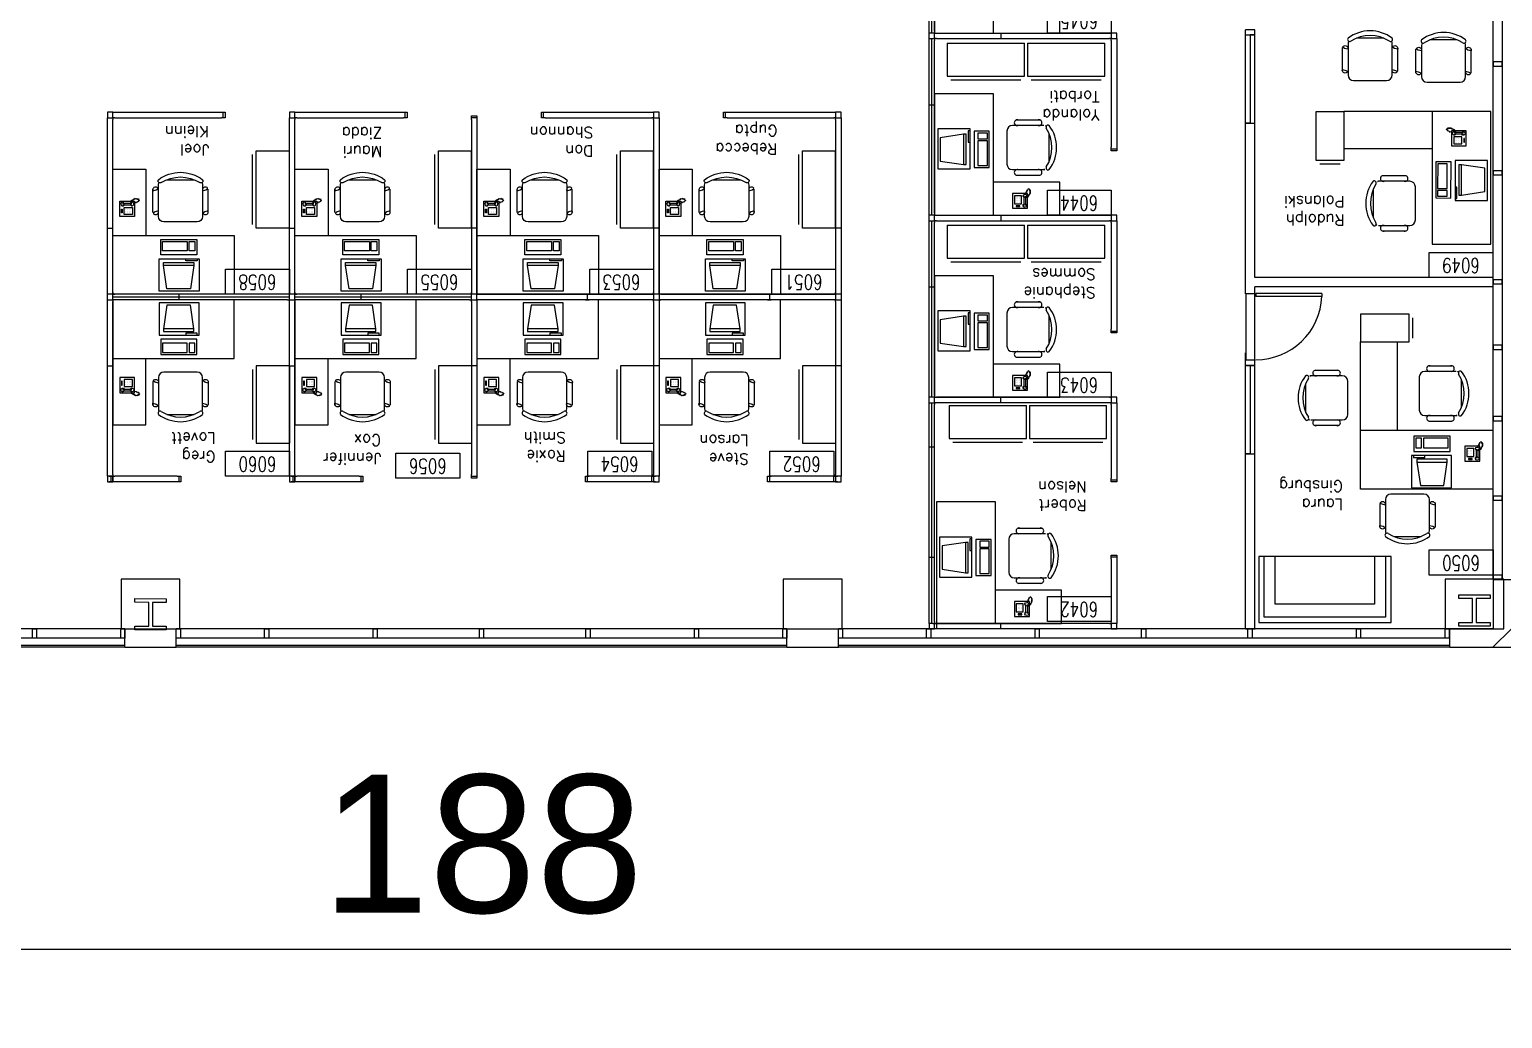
# Model space of a CAD drawing. Header units: millimetres. Extents: x 489553472 to 489553809, y 110504095 to 110504426.
# Drawn here: x 489553631.5 to 489553711.6, y 110504095.3 to 110504149.1 of the extents above; entities that cross this region are included whole.
import ezdxf
from ezdxf.enums import TextEntityAlignment as Align

# ---------------------------------------------------------------- set-up
doc = ezdxf.new("R2010")
doc.units = ezdxf.units.MM
for name, color, linetype in [('CHAIRS', 4, 'Continuous'), ('CPU', 6, 'Continuous'), ('DIM', 3, 'Continuous'), ('E-B-FURR', 6, 'Continuous'), ('E-B-GLAZ', 72, 'Continuous'), ('E-B-MULL', 8, 'Continuous'), ('E-B-SHEL', 2, 'Continuous'), ('E-C-HEAD', 5, 'Continuous'), ('E-F-DOOR', 3, 'Continuous'), ('E-F-TERR', 4, 'Continuous'), ('E-S-COLM', 8, 'Continuous'), ('EMPLOYEE', 1, 'Continuous'), ('FURNITURE', 3, 'Continuous'), ('PANELS_201', 6, 'Continuous'), ('PHONES', 4, 'Continuous'), ('RMNUM', 40, 'Continuous')]:
    doc.layers.add(name, color=color, linetype=linetype)
doc.styles.add('ARCHITXT', font='simplex.shx')
doc.styles.add('ROMANS', font='romans', dxfattribs={"width": 0.75, "height": 8})
doc.styles.get("Standard").update_dxf_attribs({"font": 'arial.ttf'})
doc.dimstyles.new('ISO-25', dxfattribs={"dimscale": 3, "dimtxt": 2.5, "dimasz": 2.5, "dimexe": 1.25, "dimexo": 0.625, "dimtad": 1, "dimdsep": 46, "dimtxsty": 'Standard', "dimcen": 2.5, "dimadec": 0, "dimazin": 0, "dimtfac": 1, "dimtmove": 0, "dimatfit": 3, "dimfxl": 0, "dimarcsym": 0})

# ---------------------------------------------------------------- blocks, each defined once
blk = doc.blocks.new('DR-36')
for p, q in [((0, 36), (0, 0)), ((0, 36), (1.5, 36)), ((1.5, 36), (1.5, 0)), ((0, 0), (1.5, 0))]:
    blk.add_line(p, q)
blk.add_arc((0, 0), 36, 0, 87.61406)
blk = doc.blocks.new('RMNUM')
at = {"layer": 'RMNUM'}
blk.add_lwpolyline([(-16.33354, 6.674702), (18.388073, 6.674702), (18.388073, -6.982766), (-16.33354, -6.982766), (-16.33354, 6.674702)], dxfattribs=at)
at = {"layer": 'RMNUM', "style": 'ROMANS', "width": 0.75}
blk.add_attdef('NUMBER', text='', height=8, dxfattribs=at).set_placement((1.027267, 0.114097), align=Align.MIDDLE_CENTER)
blk = doc.blocks.new('CHAIR7')
for p, q in [((0, 9), (0, -9)), ((20, 12), (3, 12)), ((5.12, 15.04), (17.88, 15.04)), ((23, -7.44), (23, 7.44)), ((3, -12), (20, -12)), ((5.12, -15), (17.88, -15))]:
    blk.add_line(p, q)
for centre, radius, start, end in [((3, 9), 3, 90, 180), ((5.56, 13.54), 1.56, 73.7398, 286.2602), ((17.44, 13.54), 1.56, 253.7398, 106.2602), ((20, 9), 3, 62.41556, 90), ((22.34, 11.12), 1.1, 53.30994, 212.02741), ((4.82, 0), 19.64, 327.57575, 32.42425), ((7, 0), 20, 323.1301, 36.8699), ((3, -9), 3, 180, 270), ((5.56, -13.5), 1.56, 73.7398, 286.2602), ((17.44, -13.5), 1.56, 253.7398, 106.2602), ((20, -9), 3, 270, 297.58444), ((22.34, -11.12), 1.1, 147.97259, 306.69006)]:
    blk.add_arc(centre, radius, start, end)
blk = doc.blocks.new('DESK2')
for p, q in [((33, 0), (-33, 0)), ((-33, 0), (-33, -68)), ((33, -32), (33, 0)), ((-33, -32), (33, -32)), ((-15, -68), (-15, -32)), ((-33, -68), (-15, -68))]:
    blk.add_line(p, q)
blk = doc.blocks.new('RECTANG')
for p, q in [((1, 1), (0, 1)), ((0, 1), (0, 0)), ((1, 0), (1, 1)), ((0, 0), (1, 0))]:
    blk.add_line(p, q)
blk = doc.blocks.new('FNPHONE')
for p, q in [((-9.1, 0.22), (-9.7, 0.02)), ((-8.9, 0.62), (-9.5, 0.42)), ((-8.7, 1.02), (-9.3, 0.82)), ((-8.5, 1.42), (-9.1, 1.22)), ((-8.3, 1.82), (-8.9, 1.62)), ((-7.14, 0.56), (-7.5, -0.58)), ((-7.29, 6.54), (-7.29, 1.54)), ((-6.29, 6.54), (-6.29, 1.54)), ((-3.87, 4.85), (-3.87, 4.85)), ((-3.87, 3.91), (-3.87, 3.91)), ((-3.87, 2.97), (-3.87, 2.97)), ((-3.87, 2.03), (-3.87, 2.03)), ((-2.94, 4.85), (-2.94, 4.85)), ((-2.94, 3.91), (-2.94, 3.91)), ((-2.94, 2.97), (-2.94, 2.97)), ((-2.94, 2.03), (-2.94, 2.03)), ((-2, 4.85), (-2, 4.85)), ((-2, 3.91), (-2, 3.91)), ((-2, 2.97), (-2, 2.97)), ((-2, 2.03), (-2, 2.03)), ((-9.3, -0.18), (-9.9, -0.38)), ((-9.3, -0.58), (-9.9, -0.78)), ((-9.3, -0.98), (-9.9, -1.18)), ((-9.3, -1.38), (-9.9, -1.58)), ((-9.1, -1.78), (-9.7, -1.98)), ((-8.9, -2.18), (-9.5, -2.38)), ((-8.43, -2.46), (-9.03, -2.66)), ((-7.9, -1.98), (-8.5, -2.18)), ((-7.7, -1.58), (-8.3, -1.78)), ((-7.5, -1.18), (-8.1, -1.38)), ((-7.3, -0.78), (-7.9, -0.98))]:
    blk.add_line(p, q)
for centre, start, end in [((-6.79, 6.54), 298.49146, 241.50854), ((-6.79, 1.54), 118.49146, 61.50854)]:
    blk.add_arc(centre, 1.05, start, end)
for p, xscale, yscale, zscale in [((-8.21, 0), 8.20528234483245, 8.104073169521023, 8.20528234483245), ((-4.81, 1.25), 3.75, 4.375, 3.75), ((-4.03, 6.72), 2.03125, 0.46875, 2.03125)]:
    blk.add_blockref('RECTANG', p, dxfattribs=dict(xscale=xscale, yscale=yscale, zscale=zscale))
blk = doc.blocks.new('IBMAT', base_point=(61, 306))
for p, q in [((75, 307), (75, 306)), ((81, 307), (75, 307)), ((81, 306), (81, 307))]:
    blk.add_line(p, q)
at = {"xscale": 21, "yscale": 17, "zscale": 21}
blk.add_blockref('RECTANG', (61, 306), dxfattribs=at)
blk = doc.blocks.new('KEYBOARD', base_point=(60, 294))
for p, xscale, yscale, zscale in [((60, 294), 19, 8, 19), ((61, 295), 13, 5, 13), ((75, 295), 3, 5, 3)]:
    blk.add_blockref('RECTANG', p, dxfattribs=dict(xscale=xscale, yscale=yscale, zscale=zscale))
blk = doc.blocks.new('COMPUTER')
for p, q in [((-6.64, 16.23), (-8.5, 3.5)), ((6.08, 16.23), (-6.64, 16.23)), ((8, 3.5), (6.08, 16.23)), ((-8.5, 3.5), (-8.5, 2.04)), ((8, 3.5), (-8.5, 3.5)), ((-8.5, 2.04), (8, 2.04)), ((8, 2.04), (8, 3.5))]:
    blk.add_line(p, q)
at = {"xscale": 1.033846153846154, "yscale": 1.033846153846154, "zscale": 1.033846153846154}
for name, p in [('IBMAT', (-10.86, 0)), ('KEYBOARD', (-10.05, -10.5))]:
    blk.add_blockref(name, p, dxfattribs=at)
blk = doc.blocks.new('DESK3')
for p, q in [((72, 0), (0, 0)), ((0, 0), (0, -80)), ((72, -32), (72, 0)), ((0, -32), (72, -32)), ((20, -80), (20, -32)), ((0, -80), (20, -80))]:
    blk.add_line(p, q)
blk = doc.blocks.new('FC42X18D')
for p, q in [((-21, 0), (-21, -18)), ((-21, 0), (21, 0)), ((21, -18), (21, 0)), ((-21, -18), (21, -18)), ((-19, -20), (19, -20))]:
    blk.add_line(p, q)
blk = doc.blocks.new('FC15X27A')
for p, q in [((7.53125, 0), (-7.53125, 0)), ((-7.53125, 0), (-7.53125, -26.5)), ((7.53125, -26.5), (7.53125, 0)), ((-7.53125, -26.5), (7.53125, -26.5)), ((-5.53125, -28.5), (5.53125, -28.5))]:
    blk.add_line(p, q)
blk = doc.blocks.new('SOFA2')
for p, q in [((-36, 0), (-36, -36)), ((36, 0), (-36, 0)), ((36, -36), (36, 0)), ((-33, -36), (-33, -3)), ((-33, -3), (33, -3)), ((33, -3), (33, -36)), ((-27, -36), (-27, -10)), ((-27, -10), (27, -10)), ((27, -10), (27, -36)), ((-36, -36), (36, -36))]:
    blk.add_line(p, q)
blk = doc.blocks.new('*D21')
at = {"layer": 'Defpoints', "color": 0, "transparency": 16777216}
for p in [(489553564.549, 110504116.012), (489553747.652, 110504116.008), (489553564.548, 110504099.071)]:
    blk.add_point(p, dxfattribs=at)
at = {"layer": 'DIM', "color": 0, "lineweight": -2, "transparency": 16777216}
for p, q in [((489553564.548, 110504114.137), (489553564.548, 110504095.321)), ((489553747.652, 110504114.133), (489553747.652, 110504095.318)), ((489553740.152, 110504099.068), (489553572.048, 110504099.071))]:
    blk.add_line(p, q, dxfattribs=at)
at = {"layer": 'DIM', "color": 0, "transparency": 16777216}
for points in [[(489553572.048, 110504100.321), (489553572.048, 110504097.821), (489553564.548, 110504099.071)], [(489553740.152, 110504100.318), (489553740.152, 110504097.818), (489553747.652, 110504099.068)]]:
    blk.add_solid(points, dxfattribs=at)
at = {"layer": 'DIM', "color": 0, "transparency": 16777216, "insert": (489553656.1, 110504104.774), "char_height": 7.5, "attachment_point": 5, "rotation": 359.99881}
blk.add_mtext('188', dxfattribs=at)

msp = doc.modelspace()

# ---------------------------------------------------------------- linework, layer by layer
at = {"layer": 'E-B-FURR'}
for p, q in [((489553711.0426948, 110504182.3123077), (489553711.0426948, 110504119.2123077)), ((489553697.596462, 110504134.7310522), (489553697.596462, 110504149.1006051)), ((489553698.096462, 110504149.1006051), (489553697.596462, 110504149.1006051)), ((489553698.096462, 110504135.6162625), (489553698.096462, 110504149.1006051)), ((489553711.0401998, 110504135.6162625), (489553698.096462, 110504135.6162625)), ((489553711.0401998, 110504135.6260401), (489553711.0401998, 110504135.1260401)), ((489553698.096462, 110504134.7310522), (489553697.596462, 110504134.7310522)), ((489553711.0401998, 110504135.1162625), (489553698.096462, 110504135.1162625)), ((489553698.096462, 110504134.7310522), (489553698.096462, 110504135.1162625)), ((489553697.596462, 110504116.5123077), (489553697.596462, 110504131.5162625)), ((489553698.096462, 110504116.5123077), (489553698.096462, 110504131.5162625)), ((489553698.096462, 110504131.1310522), (489553697.596462, 110504131.1310522)), ((489553698.096462, 110504130.8310522), (489553697.596462, 110504130.8310522)), ((489553636.6485221, 110504116.5123077), (489553603.4485221, 110504116.5123077)), ((489553672.6485221, 110504116.5123077), (489553639.4485221, 110504116.5123077)), ((489553708.6485221, 110504116.5123077), (489553675.4485221, 110504116.5123077)), ((489553697.596462, 110504116.5123077), (489553698.1048894, 110504116.5123077))]:
    msp.add_line(p, q, dxfattribs=at)
for points in [[(489553636.4485221, 110504116.5123077), (489553639.6485221, 110504116.5123077), (489553639.6485221, 110504119.2123077), (489553636.4485221, 110504119.2123077)], [(489553672.4485221, 110504116.5123077), (489553675.6485221, 110504116.5123077), (489553675.6485221, 110504119.2123077), (489553672.4485221, 110504119.2123077)], [(489553708.4374142, 110504116.5123077), (489553711.6374142, 110504116.5123077), (489553711.6374142, 110504119.2123077), (489553708.4374142, 110504119.2123077)]]:
    msp.add_lwpolyline(points, close=True, dxfattribs=at)
at = {"layer": 'E-B-GLAZ'}
for p, q in [((489553711.5485221, 110504182.3123077), (489553711.5485221, 110504119.2123077)), ((489553636.6485221, 110504116.0123077), (489553603.4485221, 110504116.0123077)), ((489553636.6485221, 110504115.6123077), (489553603.4485221, 110504115.6123077)), ((489553636.6485221, 110504115.5123077), (489553603.4485221, 110504115.5123077)), ((489553672.6485221, 110504116.0123077), (489553639.4485221, 110504116.0123077)), ((489553672.6485221, 110504115.6123077), (489553639.4485221, 110504115.6123077)), ((489553672.6485221, 110504115.5123077), (489553639.4485221, 110504115.5123077)), ((489553708.6485221, 110504116.0123077), (489553675.4485221, 110504116.0123077)), ((489553708.6485221, 110504115.6123077), (489553675.4485221, 110504115.6123077)), ((489553708.6485221, 110504115.5123077), (489553675.4485221, 110504115.5123077))]:
    msp.add_line(p, q, dxfattribs=at)
for points in [[(489553697.596462, 110504148.8220011), (489553698.096462, 110504148.8220011), (489553697.8325973, 110504148.8220011), (489553697.8325973, 110504144.0220011), (489553697.596462, 110504144.0220011), (489553698.096462, 110504144.0220011)], [(489553697.596462, 110504130.8310522), (489553698.096462, 110504130.8310522), (489553697.8325973, 110504130.8310522), (489553697.8325973, 110504126.0310522), (489553697.596462, 110504126.0310522), (489553698.096462, 110504126.0310522)]]:
    msp.add_lwpolyline(points, dxfattribs=at)
at = {"layer": 'E-B-MULL'}
for points in [[(489553711.5485221, 110504147.3464196), (489553711.0485221, 110504147.3464196), (489553711.0485221, 110504147.1214196), (489553711.5485221, 110504147.1214196)], [(489553711.5485221, 110504141.4255593), (489553711.0485221, 110504141.4255593), (489553711.0485221, 110504141.2005593), (489553711.5485221, 110504141.2005593)], [(489553711.5485221, 110504135.4969812), (489553711.0485221, 110504135.4969812), (489553711.0485221, 110504135.2719812), (489553711.5485221, 110504135.2719812)], [(489553711.5505718, 110504131.9359711), (489553711.0505718, 110504131.9359711), (489553711.0505718, 110504131.7109711), (489553711.5505718, 110504131.7109711)], [(489553711.5505718, 110504128.0582416), (489553711.0505718, 110504128.0582416), (489553711.0505718, 110504127.8332416), (489553711.5505718, 110504127.8332416)], [(489553711.5485221, 110504123.7362391), (489553711.0485221, 110504123.7362391), (489553711.0485221, 110504123.5112391), (489553711.5485221, 110504123.5112391)], [(489553711.5485221, 110504119.4373077), (489553711.0485221, 110504119.4373077), (489553711.0485221, 110504119.2123077), (489553711.5485221, 110504119.2123077)], [(489553631.6235221, 110504116.0123077), (489553631.6235221, 110504116.5123077), (489553631.8485221, 110504116.5123077), (489553631.8485221, 110504116.0123077)], [(489553636.4235221, 110504116.0123077), (489553636.4235221, 110504116.5123077), (489553636.6485221, 110504116.5123077), (489553636.6485221, 110504116.0123077)], [(489553639.4485221, 110504116.0123077), (489553639.4485221, 110504116.5123077), (489553639.6735221, 110504116.5123077), (489553639.6735221, 110504116.0123077)], [(489553644.2485221, 110504116.0123077), (489553644.2485221, 110504116.5123077), (489553644.4735221, 110504116.5123077), (489553644.4735221, 110504116.0123077)], [(489553650.1485221, 110504116.0123077), (489553650.1485221, 110504116.5123077), (489553650.3735221, 110504116.5123077), (489553650.3735221, 110504116.0123077)], [(489553655.9360221, 110504116.0123077), (489553655.9360221, 110504116.5123077), (489553656.1610221, 110504116.5123077), (489553656.1610221, 110504116.0123077)], [(489553661.7235221, 110504116.0123077), (489553661.7235221, 110504116.5123077), (489553661.9485221, 110504116.5123077), (489553661.9485221, 110504116.0123077)], [(489553667.6235221, 110504116.0123077), (489553667.6235221, 110504116.5123077), (489553667.8485221, 110504116.5123077), (489553667.8485221, 110504116.0123077)], [(489553672.4235221, 110504116.0123077), (489553672.4235221, 110504116.5123077), (489553672.6485221, 110504116.5123077), (489553672.6485221, 110504116.0123077)], [(489553675.4485221, 110504116.0123077), (489553675.4485221, 110504116.5123077), (489553675.6735221, 110504116.5123077), (489553675.6735221, 110504116.0123077)], [(489553680.2485221, 110504116.0123077), (489553680.2485221, 110504116.5123077), (489553680.4735221, 110504116.5123077), (489553680.4735221, 110504116.0123077)], [(489553686.1485221, 110504116.0123077), (489553686.1485221, 110504116.5123077), (489553686.3735221, 110504116.5123077), (489553686.3735221, 110504116.0123077)], [(489553691.9360221, 110504116.0123077), (489553691.9360221, 110504116.5123077), (489553692.1610221, 110504116.5123077), (489553692.1610221, 110504116.0123077)], [(489553697.7235221, 110504116.0123077), (489553697.7235221, 110504116.5123077), (489553697.9485221, 110504116.5123077), (489553697.9485221, 110504116.0123077)], [(489553703.6235221, 110504116.0123077), (489553703.6235221, 110504116.5123077), (489553703.8485221, 110504116.5123077), (489553703.8485221, 110504116.0123077)], [(489553708.4367243, 110504116.0123077), (489553708.4367243, 110504116.5123077), (489553708.6617243, 110504116.5123077), (489553708.6617243, 110504116.0123077)]]:
    msp.add_lwpolyline(points, close=True, dxfattribs=at)
at = {"layer": 'E-B-SHEL'}
for p, q in [((489553711.0485221, 110504119.2018414), (489553712.0485221, 110504119.2018414)), ((489553711.0485221, 110504119.2018414), (489553711.0485221, 110504116.5162977)), ((489553636.6485221, 110504115.5123077), (489553636.6485221, 110504116.5123077)), ((489553636.6485221, 110504116.5123077), (489553639.4485221, 110504116.5123077)), ((489553639.4485221, 110504115.5123077), (489553639.4485221, 110504116.5123077)), ((489553672.6485221, 110504115.5123077), (489553672.6485221, 110504116.5123077)), ((489553672.6485221, 110504116.5123077), (489553675.4485221, 110504116.5123077)), ((489553675.4485221, 110504115.5123077), (489553675.4485221, 110504116.5123077)), ((489553711.0485221, 110504116.5162977), (489553708.4319417, 110504116.5162977)), ((489553708.6485221, 110504116.5123077), (489553711.4485221, 110504116.5123077)), ((489553708.6485221, 110504116.5113059), (489553711.4117196, 110504116.5113059)), ((489553708.6785743, 110504116.5162977), (489553708.6785743, 110504115.5162977)), ((489553711.0445321, 110504115.5123077), (489553712.0485221, 110504116.5162977)), ((489553636.6485221, 110504115.5123077), (489553639.4485221, 110504115.5123077)), ((489553672.6485221, 110504115.5123077), (489553675.4485221, 110504115.5123077)), ((489553708.6815723, 110504115.5123077), (489553711.0796849, 110504115.5123077))]:
    msp.add_line(p, q, dxfattribs=at)
at = {"layer": 'E-C-HEAD'}
for p, q in [((489553697.6004731, 110504134.7717206), (489553697.6004731, 110504131.1717206)), ((489553698.1004731, 110504131.1717206), (489553698.1004731, 110504134.7717206)), ((489553711.5526149, 110504131.6711992), (489553711.5526149, 110504128.0711992))]:
    msp.add_line(p, q, dxfattribs=at)
at = {"layer": 'E-F-TERR'}
msp.add_line((489553711.0445321, 110504115.5123077), (489553733.5974805, 110504115.5123077), dxfattribs=at)
at = {"layer": 'E-S-COLM'}
for points in [[(489553638.8974138, 110504116.6525821), (489553638.8971202, 110504116.4525823), (489553637.197122, 110504116.4550782), (489553637.1974157, 110504116.655078), (489553637.9474149, 110504116.6539769), (489553637.9493235, 110504117.9539755), (489553637.1993243, 110504117.9550766), (489553637.1996179, 110504118.1550764), (489553638.8996161, 110504118.1525805), (489553638.8993224, 110504117.9525807), (489553638.1493233, 110504117.9536818), (489553638.1474147, 110504116.6536832)], [(489553710.8874133, 110504116.8623077), (489553710.8874133, 110504116.6623077), (489553709.1874133, 110504116.6623077), (489553709.1874133, 110504116.8623077), (489553709.9374133, 110504116.8623077), (489553709.9374133, 110504118.1623077), (489553709.1874133, 110504118.1623077), (489553709.1874133, 110504118.3623077), (489553710.8874133, 110504118.3623077), (489553710.8874133, 110504118.1623077), (489553710.1374133, 110504118.1623077), (489553710.1374133, 110504116.8623077)]]:
    msp.add_lwpolyline(points, close=True, dxfattribs=at)
at = {"layer": 'PANELS_201', "linetype": 'Continuous'}
for p, q in [((489553655.8983722, 110504134.7112837), (489553661.6983722, 110504134.7112837)), ((489553661.8983722, 110504134.7112837), (489553665.2983722, 110504134.7112837)), ((489553665.7983722, 110504134.7112837), (489553671.5983722, 110504134.7112837)), ((489553671.7983722, 110504134.7112837), (489553675.1983722, 110504134.7112837)), ((489553661.6983722, 110504134.4112837), (489553655.8983722, 110504134.4112837)), ((489553665.2983722, 110504134.4112837), (489553661.8983722, 110504134.4112837)), ((489553671.5983722, 110504134.4112837), (489553665.7983722, 110504134.4112837)), ((489553675.1983722, 110504134.4112837), (489553671.7983722, 110504134.4112837)), ((489553635.8983722, 110504124.5112837), (489553635.8983722, 110504124.8112837)), ((489553645.7983722, 110504124.5112837), (489553645.7983722, 110504124.8112837)), ((489553665.3983722, 110504124.8112837), (489553665.3983722, 110504124.5112837)), ((489553675.2983722, 110504124.8112837), (489553675.2983722, 110504124.5112837)), ((489553680.6848923, 110504116.5123077), (489553680.6848923, 110504116.8123077)), ((489553684.3848921, 110504116.8123077), (489553684.1848921, 110504116.8123077)), ((489553684.3848921, 110504116.5123077), (489553684.1848921, 110504116.5123077)), ((489553684.2848921, 110504116.5123077), (489553684.2848921, 110504116.8123077))]:
    msp.add_line(p, q, dxfattribs=at)
for points in [[(489553680.3849698, 110504149.0124398), (489553680.3849698, 110504154.8124398)], [(489553680.5349698, 110504148.9124398), (489553680.5349698, 110504154.9124398)], [(489553680.6849698, 110504149.0124398), (489553680.6849698, 110504154.8124398)], [(489553680.6849698, 110504149.0124398), (489553680.6849698, 110504148.9124398), (489553680.3849698, 110504148.9124398), (489553680.3849698, 110504149.0124398)], [(489553680.3849698, 110504148.6124398), (489553680.3849698, 110504148.9124398)], [(489553680.3849698, 110504148.5124398), (489553680.3849698, 110504148.6124398), (489553680.6849698, 110504148.6124398), (489553680.6849698, 110504148.5124398)], [(489553680.3849698, 110504145.1124398), (489553680.3849698, 110504148.5124398)], [(489553680.5349698, 110504145.0124398), (489553680.5349698, 110504148.6124398)], [(489553680.7849698, 110504148.6124398), (489553680.6849698, 110504148.6124398), (489553680.6849698, 110504148.9124398), (489553680.7849698, 110504148.9124398)], [(489553680.6849698, 110504145.1124398), (489553680.6849698, 110504148.5124398)], [(489553680.7849698, 110504148.9124398), (489553684.1849698, 110504148.9124398)], [(489553680.7849698, 110504148.6124398), (489553684.1849698, 110504148.6124398)], [(489553684.1849698, 110504148.9124398), (489553684.3849698, 110504148.9124398)], [(489553684.1849698, 110504148.6124398), (489553684.3849698, 110504148.6124398)], [(489553684.2849698, 110504148.9124398), (489553684.2849698, 110504148.6124398)], [(489553684.3849698, 110504148.9124398), (489553690.1849698, 110504148.9124398)], [(489553684.3849698, 110504148.6124398), (489553690.1849698, 110504148.6124398)], [(489553690.1849698, 110504148.9124398), (489553690.2849698, 110504148.9124398), (489553690.2849698, 110504148.6124398), (489553690.1849698, 110504148.6124398)], [(489553690.5849698, 110504148.6124398), (489553690.5849698, 110504148.9124398), (489553690.2849698, 110504148.9124398)], [(489553690.2849698, 110504148.5124398), (489553690.2849698, 110504148.6124398), (489553690.5849698, 110504148.6124398), (489553690.5849698, 110504148.5124398)], [(489553690.2849698, 110504148.5124398), (489553690.2849698, 110504142.7124398)], [(489553690.5849698, 110504148.5124398), (489553690.5849698, 110504142.7124398)], [(489553680.3849698, 110504144.9124398), (489553680.3849698, 110504145.1124398)], [(489553680.3849698, 110504145.0124398), (489553680.6849698, 110504145.0124398)], [(489553680.5349698, 110504139.0124398), (489553680.5349698, 110504145.0124398)], [(489553680.6849698, 110504144.9124398), (489553680.6849698, 110504145.1124398)], [(489553635.9983722, 110504144.6112837), (489553635.6983722, 110504144.6112837), (489553635.6983722, 110504144.3112837)], [(489553635.6983722, 110504144.2112837), (489553635.6983722, 110504144.3112837), (489553635.9983722, 110504144.3112837), (489553635.9983722, 110504144.2112837)], [(489553635.6983722, 110504138.4112837), (489553635.6983722, 110504144.2112837)], [(489553636.0983722, 110504144.3112837), (489553635.9983722, 110504144.3112837), (489553635.9983722, 110504144.6112837), (489553636.0983722, 110504144.6112837)], [(489553635.9983722, 110504138.4112837), (489553635.9983722, 110504144.2112837)], [(489553636.0983722, 110504144.6112837), (489553641.8983722, 110504144.6112837)], [(489553636.0983722, 110504144.3112837), (489553641.8983722, 110504144.3112837)], [(489553641.8983722, 110504144.6112837), (489553641.9983722, 110504144.6112837), (489553642.0983722, 110504144.6112837), (489553642.0983722, 110504144.3112837), (489553641.8983722, 110504144.3112837)], [(489553641.9983722, 110504144.3112837), (489553641.9983722, 110504144.6112837)], [(489553645.8983722, 110504144.6112837), (489553645.5983722, 110504144.6112837), (489553645.5983722, 110504144.3112837)], [(489553645.5983722, 110504144.2112837), (489553645.5983722, 110504144.3112837), (489553645.8983722, 110504144.3112837), (489553645.8983722, 110504144.2112837)], [(489553645.5983722, 110504138.4112837), (489553645.5983722, 110504144.2112837)], [(489553645.9983722, 110504144.3112837), (489553645.8983722, 110504144.3112837), (489553645.8983722, 110504144.6112837), (489553645.9983722, 110504144.6112837)], [(489553645.8983722, 110504138.4112837), (489553645.8983722, 110504144.2112837)], [(489553645.9983722, 110504144.6112837), (489553651.7983722, 110504144.6112837)], [(489553645.9983722, 110504144.3112837), (489553651.7983722, 110504144.3112837)], [(489553651.7983722, 110504144.6112837), (489553651.8983722, 110504144.6112837), (489553651.9983722, 110504144.6112837), (489553651.9983722, 110504144.3112837), (489553651.7983722, 110504144.3112837)], [(489553651.8983722, 110504144.3112837), (489553651.8983722, 110504144.6112837)], [(489553655.4983722, 110504144.2112837), (489553655.4983722, 110504144.3112837), (489553655.4983722, 110504144.4112837), (489553655.7983722, 110504144.4112837), (489553655.7983722, 110504144.2112837)], [(489553655.7983722, 110504144.3112837), (489553655.4983722, 110504144.3112837)], [(489553655.4983722, 110504144.2112837), (489553655.4983722, 110504138.4112837)], [(489553655.7983722, 110504144.2112837), (489553655.7983722, 110504138.4112837)], [(489553659.4983722, 110504144.3112837), (489553659.3983722, 110504144.3112837), (489553659.2983722, 110504144.3112837), (489553659.2983722, 110504144.6112837), (489553659.4983722, 110504144.6112837)], [(489553659.3983722, 110504144.6112837), (489553659.3983722, 110504144.3112837)], [(489553659.4983722, 110504144.6112837), (489553665.2983722, 110504144.6112837)], [(489553659.4983722, 110504144.3112837), (489553665.2983722, 110504144.3112837)], [(489553665.2983722, 110504144.6112837), (489553665.3983722, 110504144.6112837), (489553665.3983722, 110504144.3112837), (489553665.2983722, 110504144.3112837)], [(489553665.6983722, 110504144.3112837), (489553665.6983722, 110504144.6112837), (489553665.3983722, 110504144.6112837)], [(489553665.3983722, 110504144.2112837), (489553665.3983722, 110504144.3112837), (489553665.6983722, 110504144.3112837), (489553665.6983722, 110504144.2112837)], [(489553665.3983722, 110504144.2112837), (489553665.3983722, 110504138.4112837)], [(489553665.6983722, 110504144.2112837), (489553665.6983722, 110504138.4112837)], [(489553669.3983722, 110504144.3112837), (489553669.2983722, 110504144.3112837), (489553669.1983722, 110504144.3112837), (489553669.1983722, 110504144.6112837), (489553669.3983722, 110504144.6112837)], [(489553669.2983722, 110504144.6112837), (489553669.2983722, 110504144.3112837)], [(489553669.3983722, 110504144.6112837), (489553675.1983722, 110504144.6112837)], [(489553669.3983722, 110504144.3112837), (489553675.1983722, 110504144.3112837)], [(489553675.1983722, 110504144.6112837), (489553675.2983722, 110504144.6112837), (489553675.2983722, 110504144.3112837), (489553675.1983722, 110504144.3112837)], [(489553675.5983722, 110504144.3112837), (489553675.5983722, 110504144.6112837), (489553675.2983722, 110504144.6112837)], [(489553675.2983722, 110504144.2112837), (489553675.2983722, 110504144.3112837), (489553675.5983722, 110504144.3112837), (489553675.5983722, 110504144.2112837)], [(489553675.2983722, 110504144.2112837), (489553675.2983722, 110504138.4112837)], [(489553675.5983722, 110504144.2112837), (489553675.5983722, 110504138.4112837)], [(489553680.3849698, 110504139.1124398), (489553680.3849698, 110504144.9124398)], [(489553680.6849698, 110504139.1124398), (489553680.6849698, 110504144.9124398)], [(489553690.5849698, 110504142.7124398), (489553690.5849698, 110504142.6124398), (489553690.5849698, 110504142.5124398), (489553690.2849698, 110504142.5124398), (489553690.2849698, 110504142.7124398)], [(489553690.2849698, 110504142.6124398), (489553690.5849698, 110504142.6124398)], [(489553680.6849698, 110504139.1124398), (489553680.6849698, 110504139.0124398), (489553680.3849698, 110504139.0124398), (489553680.3849698, 110504139.1124398)], [(489553680.3849698, 110504138.7124398), (489553680.3849698, 110504139.0124398)], [(489553680.3849698, 110504138.6124398), (489553680.3849698, 110504138.7124398), (489553680.6849698, 110504138.7124398), (489553680.6849698, 110504138.6124398)], [(489553680.3849698, 110504135.2124398), (489553680.3849698, 110504138.6124398)], [(489553680.5349698, 110504135.1124398), (489553680.5349698, 110504138.7124398)], [(489553680.7849698, 110504138.7124398), (489553680.6849698, 110504138.7124398), (489553680.6849698, 110504139.0124398), (489553680.7849698, 110504139.0124398)], [(489553680.6849698, 110504135.2124398), (489553680.6849698, 110504138.6124398)], [(489553680.7849698, 110504139.0124398), (489553684.1849698, 110504139.0124398)], [(489553680.7849698, 110504138.7124398), (489553684.1849698, 110504138.7124398)], [(489553684.1849698, 110504139.0124398), (489553684.3849698, 110504139.0124398)], [(489553684.1849698, 110504138.7124398), (489553684.3849698, 110504138.7124398)], [(489553684.2849698, 110504139.0124398), (489553684.2849698, 110504138.7124398)], [(489553684.3849698, 110504139.0124398), (489553690.1849698, 110504139.0124398)], [(489553684.3849698, 110504138.7124398), (489553690.1849698, 110504138.7124398)], [(489553690.1849698, 110504139.0124398), (489553690.2849698, 110504139.0124398), (489553690.2849698, 110504138.7124398), (489553690.1849698, 110504138.7124398)], [(489553690.5849698, 110504138.7124398), (489553690.5849698, 110504139.0124398), (489553690.2849698, 110504139.0124398)], [(489553690.2849698, 110504138.6124398), (489553690.2849698, 110504138.7124398), (489553690.5849698, 110504138.7124398), (489553690.5849698, 110504138.6124398)], [(489553690.2849698, 110504138.6124398), (489553690.2849698, 110504132.8124398)], [(489553690.5849698, 110504138.6124398), (489553690.5849698, 110504132.8124398)], [(489553635.6983722, 110504138.2112837), (489553635.6983722, 110504138.4112837)], [(489553635.6983722, 110504138.3112837), (489553635.9983722, 110504138.3112837)], [(489553635.6983722, 110504134.8112837), (489553635.6983722, 110504138.2112837)], [(489553635.9983722, 110504138.2112837), (489553635.9983722, 110504138.4112837)], [(489553635.9983722, 110504134.8112837), (489553635.9983722, 110504138.2112837)], [(489553645.5983722, 110504138.2112837), (489553645.5983722, 110504138.4112837)], [(489553645.5983722, 110504138.3112837), (489553645.8983722, 110504138.3112837)], [(489553645.5983722, 110504134.8112837), (489553645.5983722, 110504138.2112837)], [(489553645.8983722, 110504138.2112837), (489553645.8983722, 110504138.4112837)], [(489553645.8983722, 110504134.8112837), (489553645.8983722, 110504138.2112837)], [(489553655.4983722, 110504138.4112837), (489553655.4983722, 110504138.2112837)], [(489553655.7983722, 110504138.3112837), (489553655.4983722, 110504138.3112837)], [(489553655.4983722, 110504138.2112837), (489553655.4983722, 110504134.8112837)], [(489553655.7983722, 110504138.4112837), (489553655.7983722, 110504138.2112837)], [(489553655.7983722, 110504138.2112837), (489553655.7983722, 110504134.8112837)], [(489553665.3983722, 110504138.4112837), (489553665.3983722, 110504138.2112837)], [(489553665.6983722, 110504138.3112837), (489553665.3983722, 110504138.3112837)], [(489553665.3983722, 110504138.2112837), (489553665.3983722, 110504134.8112837)], [(489553665.6983722, 110504138.4112837), (489553665.6983722, 110504138.2112837)], [(489553665.6983722, 110504138.2112837), (489553665.6983722, 110504134.8112837)], [(489553675.2983722, 110504138.4112837), (489553675.2983722, 110504138.2112837)], [(489553675.5983722, 110504138.3112837), (489553675.2983722, 110504138.3112837)], [(489553675.2983722, 110504138.2112837), (489553675.2983722, 110504134.8112837)], [(489553675.5983722, 110504138.4112837), (489553675.5983722, 110504138.2112837)], [(489553675.5983722, 110504138.2112837), (489553675.5983722, 110504134.8112837)], [(489553635.9983722, 110504134.8112837), (489553635.9983722, 110504134.7112837), (489553635.6983722, 110504134.7112837), (489553635.6983722, 110504134.8112837)], [(489553635.6983722, 110504134.4112837), (489553635.6983722, 110504134.7112837)], [(489553636.0983722, 110504134.4112837), (489553635.9983722, 110504134.4112837), (489553635.9983722, 110504134.7112837), (489553636.0983722, 110504134.7112837)], [(489553639.4983722, 110504134.7112837), (489553636.0983722, 110504134.7112837)], [(489553639.6983722, 110504134.7112837), (489553639.4983722, 110504134.7112837)], [(489553639.5983722, 110504134.4112837), (489553639.5983722, 110504134.7112837)], [(489553645.4983722, 110504134.7112837), (489553639.6983722, 110504134.7112837)], [(489553645.4983722, 110504134.4112837), (489553645.5983722, 110504134.4112837), (489553645.5983722, 110504134.7112837), (489553645.4983722, 110504134.7112837)], [(489553645.8983722, 110504134.8112837), (489553645.8983722, 110504134.7112837), (489553645.5983722, 110504134.7112837), (489553645.5983722, 110504134.8112837)], [(489553645.9983722, 110504134.4112837), (489553645.8983722, 110504134.4112837), (489553645.8983722, 110504134.7112837), (489553645.9983722, 110504134.7112837)], [(489553649.3983722, 110504134.7112837), (489553645.9983722, 110504134.7112837)], [(489553649.5983722, 110504134.7112837), (489553649.3983722, 110504134.7112837)], [(489553649.4983722, 110504134.4112837), (489553649.4983722, 110504134.7112837)], [(489553655.3983722, 110504134.7112837), (489553649.5983722, 110504134.7112837)], [(489553655.3983722, 110504134.4112837), (489553655.4983722, 110504134.4112837), (489553655.4983722, 110504134.7112837), (489553655.3983722, 110504134.7112837)], [(489553655.7983722, 110504134.8112837), (489553655.7983722, 110504134.7112837), (489553655.4983722, 110504134.7112837), (489553655.4983722, 110504134.8112837)], [(489553655.8983722, 110504134.4112837), (489553655.7983722, 110504134.4112837), (489553655.7983722, 110504134.7112837), (489553655.8983722, 110504134.7112837)], [(489553661.6983722, 110504134.7112837), (489553661.8983722, 110504134.7112837)], [(489553661.7983722, 110504134.7112837), (489553661.7983722, 110504134.4112837)], [(489553665.2983722, 110504134.7112837), (489553665.3983722, 110504134.7112837), (489553665.3983722, 110504134.4112837), (489553665.2983722, 110504134.4112837)], [(489553665.6983722, 110504134.8112837), (489553665.6983722, 110504134.7112837), (489553665.3983722, 110504134.7112837), (489553665.3983722, 110504134.8112837)], [(489553665.7983722, 110504134.7112837), (489553665.6983722, 110504134.7112837), (489553665.6983722, 110504134.4112837), (489553665.7983722, 110504134.4112837)], [(489553671.5983722, 110504134.7112837), (489553671.7983722, 110504134.7112837)], [(489553671.6983722, 110504134.7112837), (489553671.6983722, 110504134.4112837)], [(489553675.1983722, 110504134.7112837), (489553675.2983722, 110504134.7112837), (489553675.2983722, 110504134.4112837), (489553675.1983722, 110504134.4112837)], [(489553675.5983722, 110504134.8112837), (489553675.5983722, 110504134.7112837), (489553675.2983722, 110504134.7112837), (489553675.2983722, 110504134.8112837)], [(489553675.5983722, 110504134.7112837), (489553675.5983722, 110504134.4112837)], [(489553680.3849698, 110504135.0124398), (489553680.3849698, 110504135.2124398)], [(489553680.3849698, 110504135.1124398), (489553680.6849698, 110504135.1124398)], [(489553680.3849698, 110504129.2124398), (489553680.3849698, 110504135.0124398)], [(489553680.5349698, 110504129.1124398), (489553680.5349698, 110504135.1124398)], [(489553680.6849698, 110504135.0124398), (489553680.6849698, 110504135.2124398)], [(489553680.6849698, 110504129.2124398), (489553680.6849698, 110504135.0124398)], [(489553635.6983722, 110504134.3112837), (489553635.6983722, 110504134.4112837), (489553635.9983722, 110504134.4112837), (489553635.9983722, 110504134.3112837)], [(489553635.6983722, 110504130.9112837), (489553635.6983722, 110504134.3112837)], [(489553639.5983722, 110504134.5612837), (489553635.9983722, 110504134.5612837)], [(489553635.9983722, 110504130.9112837), (489553635.9983722, 110504134.3112837)], [(489553639.4983722, 110504134.4112837), (489553636.0983722, 110504134.4112837)], [(489553639.6983722, 110504134.4112837), (489553639.4983722, 110504134.4112837)], [(489553645.5983722, 110504134.5612837), (489553639.5983722, 110504134.5612837)], [(489553645.4983722, 110504134.4112837), (489553639.6983722, 110504134.4112837)], [(489553645.5983722, 110504134.3112837), (489553645.5983722, 110504134.4112837), (489553645.8983722, 110504134.4112837), (489553645.8983722, 110504134.3112837)], [(489553645.5983722, 110504130.9112837), (489553645.5983722, 110504134.3112837)], [(489553649.4983722, 110504134.5612837), (489553645.8983722, 110504134.5612837)], [(489553645.8983722, 110504130.9112837), (489553645.8983722, 110504134.3112837)], [(489553649.3983722, 110504134.4112837), (489553645.9983722, 110504134.4112837)], [(489553649.5983722, 110504134.4112837), (489553649.3983722, 110504134.4112837)], [(489553655.4983722, 110504134.5612837), (489553649.4983722, 110504134.5612837)], [(489553655.3983722, 110504134.4112837), (489553649.5983722, 110504134.4112837)], [(489553655.4983722, 110504134.3112837), (489553655.4983722, 110504134.4112837), (489553655.7983722, 110504134.4112837), (489553655.7983722, 110504134.3112837)], [(489553655.4983722, 110504134.3112837), (489553655.4983722, 110504130.9112837)], [(489553655.7983722, 110504134.3112837), (489553655.7983722, 110504130.9112837)], [(489553661.6983722, 110504134.4112837), (489553661.8983722, 110504134.4112837)], [(489553665.3983722, 110504134.3112837), (489553665.3983722, 110504134.4112837), (489553665.6983722, 110504134.4112837), (489553665.6983722, 110504134.3112837)], [(489553665.3983722, 110504134.3112837), (489553665.3983722, 110504130.9112837)], [(489553665.6983722, 110504134.3112837), (489553665.6983722, 110504130.9112837)], [(489553671.5983722, 110504134.4112837), (489553671.7983722, 110504134.4112837)], [(489553675.2983722, 110504134.3112837), (489553675.2983722, 110504134.4112837), (489553675.5983722, 110504134.4112837), (489553675.5983722, 110504134.3112837)], [(489553675.2983722, 110504134.3112837), (489553675.2983722, 110504130.9112837)], [(489553675.5983722, 110504134.3112837), (489553675.5983722, 110504130.9112837)], [(489553690.5849698, 110504132.8124398), (489553690.5849698, 110504132.7124398), (489553690.5849698, 110504132.6124398), (489553690.2849698, 110504132.6124398), (489553690.2849698, 110504132.8124398)], [(489553690.2849698, 110504132.7124398), (489553690.5849698, 110504132.7124398)], [(489553635.6983722, 110504130.7112837), (489553635.6983722, 110504130.9112837)], [(489553635.6983722, 110504130.8112837), (489553635.9983722, 110504130.8112837)], [(489553635.6983722, 110504124.9112837), (489553635.6983722, 110504130.7112837)], [(489553635.9983722, 110504130.7112837), (489553635.9983722, 110504130.9112837)], [(489553635.9983722, 110504124.9112837), (489553635.9983722, 110504130.7112837)], [(489553645.5983722, 110504130.7112837), (489553645.5983722, 110504130.9112837)], [(489553645.5983722, 110504130.8112837), (489553645.8983722, 110504130.8112837)], [(489553645.5983722, 110504124.9112837), (489553645.5983722, 110504130.7112837)], [(489553645.8983722, 110504130.7112837), (489553645.8983722, 110504130.9112837)], [(489553645.8983722, 110504124.9112837), (489553645.8983722, 110504130.7112837)], [(489553655.4983722, 110504130.9112837), (489553655.4983722, 110504130.7112837)], [(489553655.7983722, 110504130.8112837), (489553655.4983722, 110504130.8112837)], [(489553655.4983722, 110504130.7112837), (489553655.4983722, 110504124.9112837)], [(489553655.7983722, 110504130.9112837), (489553655.7983722, 110504130.7112837)], [(489553655.7983722, 110504130.7112837), (489553655.7983722, 110504124.9112837)], [(489553665.3983722, 110504130.9112837), (489553665.3983722, 110504130.7112837)], [(489553665.6983722, 110504130.8112837), (489553665.3983722, 110504130.8112837)], [(489553665.3983722, 110504130.7112837), (489553665.3983722, 110504124.9112837)], [(489553665.6983722, 110504130.9112837), (489553665.6983722, 110504130.7112837)], [(489553665.6983722, 110504130.7112837), (489553665.6983722, 110504124.9112837)], [(489553675.2983722, 110504130.9112837), (489553675.2983722, 110504130.7112837)], [(489553675.5983722, 110504130.8112837), (489553675.2983722, 110504130.8112837)], [(489553675.2983722, 110504130.7112837), (489553675.2983722, 110504124.9112837)], [(489553675.5983722, 110504130.9112837), (489553675.5983722, 110504130.7112837)], [(489553675.5983722, 110504130.7112837), (489553675.5983722, 110504124.9112837)], [(489553680.6849698, 110504129.2124398), (489553680.6849698, 110504129.1124398), (489553680.3849698, 110504129.1124398), (489553680.3849698, 110504129.2124398)], [(489553680.3849698, 110504128.8124398), (489553680.3849698, 110504129.1124398)], [(489553680.7849698, 110504128.8124398), (489553680.6849698, 110504128.8124398), (489553680.6849698, 110504129.1124398), (489553680.7849698, 110504129.1124398)], [(489553684.1849698, 110504129.1124398), (489553680.7849698, 110504129.1124398)], [(489553684.3849698, 110504129.1124398), (489553684.1849698, 110504129.1124398)], [(489553684.2849698, 110504128.8124398), (489553684.2849698, 110504129.1124398)], [(489553690.1849698, 110504129.1124398), (489553684.3849698, 110504129.1124398)], [(489553690.1849698, 110504129.1124398), (489553690.2849698, 110504129.1124398), (489553690.2849698, 110504128.8124398), (489553690.1849698, 110504128.8124398)], [(489553690.5849698, 110504128.8124398), (489553690.5849698, 110504129.1124398), (489553690.2849698, 110504129.1124398)], [(489553680.3849698, 110504128.7124398), (489553680.3849698, 110504128.8124398), (489553680.6849698, 110504128.8124398), (489553680.6849698, 110504128.7124398)], [(489553680.3849698, 110504126.5124398), (489553680.3849698, 110504128.7124398)], [(489553680.5349698, 110504126.4124398), (489553680.5349698, 110504128.8124398)], [(489553680.6849698, 110504126.5124398), (489553680.6849698, 110504128.7124398)], [(489553684.1849698, 110504128.8124398), (489553680.7849698, 110504128.8124398)], [(489553684.3849698, 110504128.8124398), (489553684.1849698, 110504128.8124398)], [(489553690.1849698, 110504128.8124398), (489553684.3849698, 110504128.8124398)], [(489553690.2849698, 110504128.7124398), (489553690.2849698, 110504128.8124398), (489553690.5849698, 110504128.8124398), (489553690.5849698, 110504128.7124398)], [(489553690.2849698, 110504128.7124398), (489553690.2849698, 110504124.7124398)], [(489553690.5849698, 110504128.7124398), (489553690.5849698, 110504124.7124398)], [(489553680.3849698, 110504126.3124398), (489553680.3849698, 110504126.5124398)], [(489553680.3849698, 110504126.4124398), (489553680.6849698, 110504126.4124398)], [(489553680.3849698, 110504120.5124398), (489553680.3849698, 110504126.3124398)], [(489553680.5349698, 110504120.4124398), (489553680.5349698, 110504126.4124398)], [(489553680.6849698, 110504126.3124398), (489553680.6849698, 110504126.5124398)], [(489553680.6849698, 110504120.5124398), (489553680.6849698, 110504126.3124398)], [(489553635.9983722, 110504124.9112837), (489553635.9983722, 110504124.8112837), (489553635.6983722, 110504124.8112837), (489553635.6983722, 110504124.9112837)], [(489553635.6983722, 110504124.8112837), (489553635.6983722, 110504124.5112837), (489553635.9983722, 110504124.5112837)], [(489553635.7983722, 110504124.8112837), (489553635.8983722, 110504124.8112837), (489553635.9983722, 110504124.8112837), (489553635.9983722, 110504124.5112837), (489553635.7983722, 110504124.5112837)], [(489553636.0983722, 110504124.5112837), (489553635.9983722, 110504124.5112837), (489553635.9983722, 110504124.8112837), (489553636.0983722, 110504124.8112837)], [(489553639.498372, 110504124.8112837), (489553636.0983722, 110504124.8112837)], [(489553639.498372, 110504124.5112837), (489553636.0983722, 110504124.5112837)], [(489553639.498372, 110504124.8112837), (489553639.598372, 110504124.8112837), (489553639.698372, 110504124.8112837), (489553639.698372, 110504124.5112837), (489553639.498372, 110504124.5112837)], [(489553639.598372, 110504124.5112837), (489553639.598372, 110504124.8112837)], [(489553645.8983722, 110504124.9112837), (489553645.8983722, 110504124.8112837), (489553645.5983722, 110504124.8112837), (489553645.5983722, 110504124.9112837)], [(489553645.5983722, 110504124.8112837), (489553645.5983722, 110504124.5112837), (489553645.8983722, 110504124.5112837)], [(489553645.6983722, 110504124.8112837), (489553645.7983722, 110504124.8112837), (489553645.8983722, 110504124.8112837), (489553645.8983722, 110504124.5112837), (489553645.6983722, 110504124.5112837)], [(489553645.9983722, 110504124.5112837), (489553645.8983722, 110504124.5112837), (489553645.8983722, 110504124.8112837), (489553645.9983722, 110504124.8112837)], [(489553649.398372, 110504124.8112837), (489553645.9983722, 110504124.8112837)], [(489553649.398372, 110504124.5112837), (489553645.9983722, 110504124.5112837)], [(489553649.398372, 110504124.8112837), (489553649.498372, 110504124.8112837), (489553649.598372, 110504124.8112837), (489553649.598372, 110504124.5112837), (489553649.398372, 110504124.5112837)], [(489553649.498372, 110504124.5112837), (489553649.498372, 110504124.8112837)], [(489553655.7983722, 110504124.9112837), (489553655.7983722, 110504124.8112837), (489553655.7983722, 110504124.7112837), (489553655.4983722, 110504124.7112837), (489553655.4983722, 110504124.9112837)], [(489553655.4983722, 110504124.8112837), (489553655.7983722, 110504124.8112837)], [(489553661.8983723, 110504124.5112837), (489553661.7983723, 110504124.5112837), (489553661.6983723, 110504124.5112837), (489553661.6983723, 110504124.8112837), (489553661.8983723, 110504124.8112837)], [(489553661.7983723, 110504124.8112837), (489553661.7983723, 110504124.5112837)], [(489553665.2983722, 110504124.8112837), (489553661.8983723, 110504124.8112837)], [(489553665.2983722, 110504124.5112837), (489553661.8983723, 110504124.5112837)], [(489553665.2983722, 110504124.8112837), (489553665.3983722, 110504124.8112837), (489553665.3983722, 110504124.5112837), (489553665.2983722, 110504124.5112837)], [(489553665.4983722, 110504124.5112837), (489553665.3983722, 110504124.5112837), (489553665.2983722, 110504124.5112837), (489553665.2983722, 110504124.8112837), (489553665.4983722, 110504124.8112837)], [(489553665.6983722, 110504124.9112837), (489553665.6983722, 110504124.8112837), (489553665.3983722, 110504124.8112837), (489553665.3983722, 110504124.9112837)], [(489553665.3983722, 110504124.5112837), (489553665.6983722, 110504124.5112837), (489553665.6983722, 110504124.8112837)], [(489553671.7983723, 110504124.5112837), (489553671.6983723, 110504124.5112837), (489553671.5983723, 110504124.5112837), (489553671.5983723, 110504124.8112837), (489553671.7983723, 110504124.8112837)], [(489553671.6983723, 110504124.8112837), (489553671.6983723, 110504124.5112837)], [(489553675.1983722, 110504124.8112837), (489553671.7983723, 110504124.8112837)], [(489553675.1983722, 110504124.5112837), (489553671.7983723, 110504124.5112837)], [(489553675.3983722, 110504124.5112837), (489553675.2983722, 110504124.5112837), (489553675.1983722, 110504124.5112837), (489553675.1983722, 110504124.8112837), (489553675.3983722, 110504124.8112837)], [(489553675.1983722, 110504124.8112837), (489553675.2983722, 110504124.8112837), (489553675.2983722, 110504124.5112837), (489553675.1983722, 110504124.5112837)], [(489553675.5983722, 110504124.9112837), (489553675.5983722, 110504124.8112837), (489553675.2983722, 110504124.8112837), (489553675.2983722, 110504124.9112837)], [(489553675.2983722, 110504124.5112837), (489553675.5983722, 110504124.5112837), (489553675.5983722, 110504124.8112837)], [(489553690.5849698, 110504124.7124398), (489553690.5849698, 110504124.6124398), (489553690.5849698, 110504124.5124398), (489553690.2849698, 110504124.5124398), (489553690.2849698, 110504124.7124398)], [(489553690.2849698, 110504124.6124398), (489553690.5849698, 110504124.6124398)], [(489553680.3848923, 110504116.9123077), (489553680.3848923, 110504120.3123077)], [(489553680.3849698, 110504120.3124398), (489553680.3849698, 110504120.5124398)], [(489553680.3849698, 110504120.4124398), (489553680.6849698, 110504120.4124398)], [(489553680.5348923, 110504116.8123077), (489553680.5348923, 110504120.4123077)], [(489553680.6848923, 110504116.9123077), (489553680.6848923, 110504120.3123077)], [(489553680.6849698, 110504120.3124398), (489553680.6849698, 110504120.5124398)], [(489553690.2848921, 110504120.3123075), (489553690.2848921, 110504120.4123075), (489553690.2848921, 110504120.5123075), (489553690.5848921, 110504120.5123075), (489553690.5848921, 110504120.3123075)], [(489553690.5848921, 110504120.4123075), (489553690.2848921, 110504120.4123075)], [(489553690.2848921, 110504120.3123075), (489553690.2848921, 110504116.9123077)], [(489553690.5848921, 110504120.3123075), (489553690.5848921, 110504116.9123077)], [(489553680.6848923, 110504116.9123077), (489553680.6848923, 110504116.8123077), (489553680.3848923, 110504116.8123077), (489553680.3848923, 110504116.9123077)], [(489553680.3848923, 110504116.8123077), (489553680.3848923, 110504116.5123077), (489553680.6848923, 110504116.5123077)], [(489553680.5848923, 110504116.8123077), (489553680.6848923, 110504116.8123077), (489553680.7848923, 110504116.8123077), (489553680.7848923, 110504116.5123077), (489553680.5848923, 110504116.5123077)], [(489553680.7848923, 110504116.5123077), (489553680.6848923, 110504116.5123077), (489553680.6848923, 110504116.8123077), (489553680.7848923, 110504116.8123077)], [(489553684.1848921, 110504116.8123077), (489553680.7848923, 110504116.8123077)], [(489553684.1848921, 110504116.5123077), (489553680.7848923, 110504116.5123077)], [(489553690.1848921, 110504116.8123077), (489553684.3848921, 110504116.8123077)], [(489553690.1848921, 110504116.5123077), (489553684.3848921, 110504116.5123077)], [(489553690.1848921, 110504116.8123077), (489553690.2848921, 110504116.8123077), (489553690.2848921, 110504116.5123077), (489553690.1848921, 110504116.5123077)], [(489553690.5848921, 110504116.9123077), (489553690.5848921, 110504116.8123077), (489553690.2848921, 110504116.8123077), (489553690.2848921, 110504116.9123077)], [(489553690.2848921, 110504116.5123077), (489553690.5848921, 110504116.5123077), (489553690.5848921, 110504116.8123077)]]:
    msp.add_lwpolyline(points, dxfattribs=at)

# ---------------------------------------------------------------- block references
at = {"xscale": 0.1, "yscale": 0.1, "zscale": 0.1, "rotation": 180}
for p, values in [((489553688.6516157, 110504149.57991), {'NUMBER': '6045'}), ((489553688.6516157, 110504139.67991), {'NUMBER': '6044'}), ((489553709.4068457, 110504136.2837328), {'NUMBER': '6049'}), ((489553643.9650181, 110504135.3787539), {'NUMBER': '6058'}), ((489553653.8650181, 110504135.3787539), {'NUMBER': '6055'}), ((489553663.7650181, 110504135.3787539), {'NUMBER': '6053'}), ((489553673.6650181, 110504135.3787539), {'NUMBER': '6051'}), ((489553688.6516157, 110504129.77991), {'NUMBER': '6043'}), ((489553643.9650181, 110504125.4787539), {'NUMBER': '6060'}), ((489553653.2306854, 110504125.3765214), {'NUMBER': '6056'}), ((489553663.6650181, 110504125.4787539), {'NUMBER': '6054'}), ((489553673.5650181, 110504125.4787539), {'NUMBER': '6052'}), ((489553709.4151681, 110504120.1047779), {'NUMBER': '6050'})]:
    msp.add_blockref('RMNUM', p, dxfattribs=at).add_auto_attribs(values)
at = {"lineweight": -3, "xscale": 0.1, "yscale": 0.1, "zscale": 0.1, "rotation": 180}
msp.add_blockref('RMNUM', (489553688.6515381, 110504117.5797779), dxfattribs=at).add_auto_attribs({'NUMBER': '6042'})
at = {"layer": 'CHAIRS', "lineweight": -3, "yscale": 0.1, "zscale": 0.1}
for p, xscale, rotation in [((489553704.3626226, 110504146.3379149), 0.1, 89.99999999999999), ((489553708.3587206, 110504146.24627), 0.1, 89.99999999999999), ((489553639.6750017, 110504138.6427037), -0.1, 270), ((489553649.5750017, 110504138.6427037), -0.1, 270), ((489553659.4750017, 110504138.6427037), -0.1, 270), ((489553669.3750017, 110504138.6427037), -0.1, 270), ((489553706.823206, 110504139.6538757), 0.1, 180), ((489553703.1488472, 110504129.0731669), 0.1, 180), ((489553639.6750017, 110504130.4798636), 0.1, 270), ((489553649.5750017, 110504130.4798636), 0.1, 270), ((489553659.4750017, 110504130.4798636), 0.1, 270), ((489553669.3750017, 110504130.4798636), 0.1, 270), ((489553706.3920642, 110504123.8396373), 0.1, 270)]:
    msp.add_blockref('CHAIR7', p, dxfattribs=dict(at, xscale=xscale, rotation=rotation))
at = {"layer": 'CHAIRS', "lineweight": -3, "xscale": 0.1, "yscale": 0.1, "zscale": 0.1}
for p in [(489553684.6163899, 110504142.6890693), (489553684.6163899, 110504132.7890693), (489553707.0373079, 110504129.3149632), (489553684.7163123, 110504120.4889372)]:
    msp.add_blockref('CHAIR7', p, dxfattribs=at)
at = {"layer": 'CPU', "lineweight": -3, "yscale": 0.1, "zscale": 0.1}
for p, xscale, rotation in [((489553682.607688, 110504142.6182474), 0.1, 89.99999999999999), ((489553708.984509, 110504140.903673), 0.1, 269.8405448757372), ((489553639.6041799, 110504136.6340018), -0.1, 180), ((489553649.5041798, 110504136.6340018), -0.1, 180), ((489553659.4041798, 110504136.6340018), -0.1, 180), ((489553669.3041798, 110504136.6340018), -0.1, 180), ((489553682.607688, 110504132.7182474), 0.1, 89.99999999999999), ((489553707.7047721, 110504125.9373077), 0.1, 180), ((489553682.7076104, 110504120.4181154), 0.1, 89.99999999999999)]:
    msp.add_blockref('COMPUTER', p, dxfattribs=dict(at, xscale=xscale, rotation=rotation))
at = {"layer": 'CPU', "lineweight": -3, "xscale": 0.1, "yscale": 0.1, "zscale": 0.1}
for p in [(489553639.6041799, 110504132.4885655), (489553649.5041798, 110504132.4885655), (489553659.4041798, 110504132.4885655), (489553669.3041798, 110504132.4885655)]:
    msp.add_blockref('COMPUTER', p, dxfattribs=at)
at = {"layer": 'E-F-DOOR', "xscale": 0.1, "yscale": 0.1, "zscale": 0.1, "rotation": 270}
msp.add_blockref('DR-36', (489553698.1463796, 110504134.7465877), dxfattribs=at)
at = {"layer": 'FURNITURE', "lineweight": -3, "yscale": 0.1, "zscale": 0.1}
for name, p, xscale, rotation in [('DESK2', (489553680.6849698, 110504152.2124398), 0.1, 89.99999999999999), ('DESK2', (489553680.6849698, 110504142.3124398), 0.1, 89.99999999999999), ('DESK3', (489553710.9366736, 110504144.6440081), 0.1, 269.9950299738796), ('FC42X18D', (489553645.5983722, 110504140.4112837), -0.1, 270), ('FC42X18D', (489553655.4983722, 110504140.4112837), -0.1, 270), ('FC42X18D', (489553665.3983722, 110504140.4112837), -0.1, 270), ('FC42X18D', (489553675.2983721, 110504140.4112837), -0.1, 270), ('DESK2', (489553639.2983721, 110504134.7112837), -0.1, 180), ('DESK2', (489553649.1983722, 110504134.7112837), -0.1, 180), ('DESK2', (489553659.0983722, 110504134.7112837), -0.1, 180), ('DESK2', (489553668.9983722, 110504134.7112837), -0.1, 180), ('DESK2', (489553680.6849698, 110504132.4124398), 0.1, 89.99999999999999), ('FC15X27A', (489553703.8431112, 110504132.8708715), 0.1, 89.99999999999999), ('DESK3', (489553703.8424173, 110504124.1177465), -0.1, 179.9950299738794), ('FC42X18D', (489553645.5983722, 110504128.7112837), 0.1, 270), ('FC42X18D', (489553655.4983722, 110504128.7112837), 0.1, 270), ('FC42X18D', (489553665.3983722, 110504128.7112837), 0.1, 270), ('FC42X18D', (489553675.2983721, 110504128.7112837), 0.1, 270), ('DESK2', (489553680.7848923, 110504120.1123077), 0.1, 89.99999999999999), ('SOFA2', (489553701.906088, 110504116.8511116), 0.1, 180)]:
    msp.add_blockref(name, p, dxfattribs=dict(at, xscale=xscale, rotation=rotation))
for name, p, xscale in [('FC42X18D', (489553683.4702513, 110504148.3756665), 0.1), ('FC42X18D', (489553687.8351438, 110504148.3756665), 0.1), ('FC15X27A', (489553702.1835486, 110504144.644702), -0.1), ('FC42X18D', (489553683.4702513, 110504138.4756665), 0.1), ('FC42X18D', (489553687.8351438, 110504138.4756665), 0.1), ('DESK2', (489553639.2983721, 110504134.4112837), 0.1), ('DESK2', (489553649.1983722, 110504134.4112837), 0.1), ('DESK2', (489553659.0983722, 110504134.4112837), 0.1), ('DESK2', (489553668.9983722, 110504134.4112837), 0.1), ('FC42X18D', (489553683.5701737, 110504128.6616656), 0.1), ('FC42X18D', (489553687.9350663, 110504128.6616656), 0.1)]:
    msp.add_blockref(name, p, dxfattribs=dict(at, xscale=xscale))
at = {"layer": 'PHONES', "lineweight": -3, "yscale": 0.1, "zscale": 0.1}
for p, xscale, rotation in [((489553708.7835411, 110504142.7859431), 0.1, 270), ((489553684.9179178, 110504140.1979039), 0.1, 180), ((489553637.1838363, 110504138.9442317), -0.1, 90), ((489553647.0838363, 110504138.9442317), -0.1, 90), ((489553656.9838363, 110504138.9442317), -0.1, 90), ((489553666.8838363, 110504138.9442317), -0.1, 90), ((489553637.1838363, 110504130.1783357), 0.1, 89.99999999999999), ((489553647.0838363, 110504130.1783357), 0.1, 89.99999999999999), ((489553656.9838363, 110504130.1783357), 0.1, 89.99999999999999), ((489553666.8838363, 110504130.1783357), 0.1, 89.99999999999999), ((489553684.9179178, 110504130.2979039), 0.1, 180), ((489553709.5142428, 110504126.4426979), 0.1, 180), ((489553685.0178403, 110504117.9977718), 0.1, 180)]:
    msp.add_blockref('FNPHONE', p, dxfattribs=dict(at, xscale=xscale, rotation=rotation))

# ---------------------------------------------------------------- texts
at = {"layer": 'EMPLOYEE', "lineweight": -3, "char_height": 0.6, "attachment_point": 1, "rotation": 180, "style": 'ARCHITXT'}
for s, insert, width in [('\\A1;Yolanda\\PTorbati', (489553689.6607907, 110504144.1618186), 3.038062756), ('\\A1;Joel\\PKleinn', (489553641.2289963, 110504142.2510091), 2.210914052), ('\\A1;Mauri\\PZiada', (489553650.6476142, 110504142.1744244), 2.044338336), ('\\A1;Don\\PShannon', (489553662.1197833, 110504142.2094819), 3.260709413), ('\\A1;Rebecca\\PGupta', (489553672.1377005, 110504142.3112837), 3.206684857), ('\\A1;Rudolph\\PPolanski', (489553702.9806503, 110504138.4538757), 3.046657572), ('\\A1;Stephanie\\PSommes', (489553689.4389621, 110504134.5026422), 3.702728513), ('\\A1;Greg\\PLovett', (489553641.5840195, 110504125.5770305), 2.215825375), ('\\A1;Jennifer\\PCox', (489553650.5819071, 110504125.474798), 2.970941337), ('\\A1;Roxie\\PSmith', (489553660.631601, 110504125.6185924), 2.048021828), ('\\A1;Steve\\PLarson', (489553670.5750017, 110504125.4510004), 2.443792633), ('\\A1;Robert\\PNelson', (489553688.9612455, 110504122.9255677), 2.487585266), ('\\A1;Laura\\PGinsburg', (489553702.8867304, 110504122.9733365), 3.300409277)]:
    msp.add_mtext(s, dxfattribs=dict(at, insert=insert, width=width))

# ---------------------------------------------------------------- dimensions: what is measured, and where the dimension line sits
at = {"layer": 'DIM'}
dim = msp.add_aligned_dim(p1=(489553747.6523392, 110504116.0084906), p2=(489553564.5485221, 110504116.0123077), distance=16.9408588, text='188', dimstyle='ISO-25', dxfattribs=at)
dim.commit()
dim.dimension.update_dxf_attribs({"geometry": '*D21', "text_midpoint": (489553656.1001964, 110504104.7738378)})

doc.saveas('drawing.dxf')
